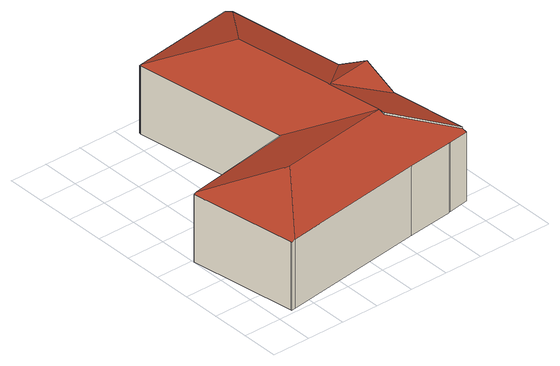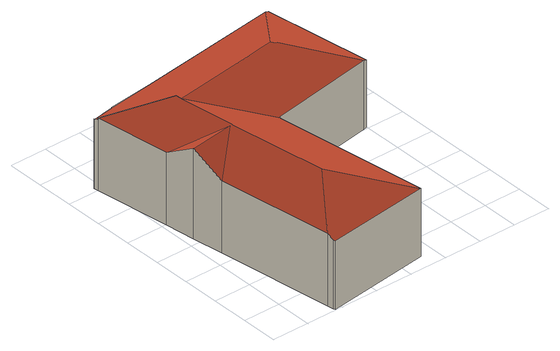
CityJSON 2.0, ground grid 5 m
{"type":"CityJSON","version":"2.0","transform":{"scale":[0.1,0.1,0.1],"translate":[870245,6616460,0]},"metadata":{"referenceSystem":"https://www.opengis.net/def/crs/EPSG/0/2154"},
"CityObjects":{
"building1":{"type":"Building","attributes":{"ArrDissolve-LoD12.global_elevation_50p":10.61,"ArrDissolve-LoD12.global_elevation_70p":11.2,"ArrDissolve-LoD12.global_elevation_max":12.29,"ArrDissolve-LoD12.global_elevation_min":0.221,"DataCoverageCalc.data_coverage":0.951,"LASInPolygons.ground_elevations":0,"OGRLoader.commune":"71263","OGRLoader.type":"01","PC2MeshQuality-LoD12.mesh_error_f":1.02,"PC2MeshQuality-LoD13.mesh_error_f":1.02,"PC2MeshQuality-LoD22.mesh_error_f":0.0364,"Validator-LoD12.errors":"[]","Validator-LoD13.errors":"[]","Validator-LoD22.errors":"[]"},"children":["building1-1"]},
"building1-1":{"type":"BuildingPart","parents":["building1"],"geometry":[{"type":"Solid","lod":"2.2","boundaries":[[[[0,1,2,3,4,5,6,7,8,9,10,11,12,13,14,15,16,17,18,19,20,21,22]],[[23,20,19,24]],[[25,26,27,28]],[[29,0,22,30]],[[31,18,17,32]],[[24,19,18,31]],[[32,17,16,33]],[[30,22,21,34]],[[35,1,0,29]],[[36,4,3,37]],[[38,12,11,39]],[[40,11,10,27]],[[41,15,14,42]],[[26,25,43]],[[42,14,13,44]],[[37,3,2,45]],[[45,2,1,35]],[[46,5,4,36]],[[47,7,6,48]],[[34,21,20,23]],[[48,6,5,46]],[[49,8,7,47]],[[50,9,8,49]],[[44,13,12,38]],[[39,11,40]],[[33,16,15,41]],[[28,27,10,9,50]],[[23,51,52,53,54,55,56,57,43,58,30,34]],[[59,53,52,51,23,24,31,32,33]],[[56,55,54,53,59,33,41,42,44,38,39,40,27,26,43,60,43,57]],[[46,36,37,45,61,48]],[[62,63,61,45,35,29,30,58,43,60,64]],[[65,66,50,49,67]],[[49,47,68,65,67]],[[50,66,65,68,47,48,61,63,62,64,60,43,25,28]]]],"semantics":{"surfaces":[{"type":"GroundSurface"},{"type":"WallSurface","on_footprint_edge":true},{"type":"WallSurface","on_footprint_edge":false},{"type":"RoofSurface"}],"values":[[0,1,2,1,1,1,1,1,1,1,1,1,1,2,1,1,1,1,1,1,1,1,1,1,1,1,1,3,3,3,3,3,3,3,3]]}}]}
},
"vertices":[
[148,174,0],[119,378,0],[121,379,0],[119,380,0],[259,398,0],[260,396,0],[261,387,0],[283,232,0],[289,190,0],[294,150,0],[308,49,0],[309,43,0],[282,39,0],[279,39,0],[279,38,0],[219,31,0],[27,5,0],[22,4,0],[22,6,0],[1,147,0],[5,148,0],[148,172,0],[148,173,0],[5,148,92],[1,147,91],[237,99,122],[237,99,119],[308,49,95],[308,49,97],[148,174,91],[148,173,91],[22,6,91],[22,4,91],[27,5,93],[148,172,92],[119,378,91],[259,398,92],[119,380,91],[282,39,93],[309,43,92],[309,43,93],[219,31,93],[279,38,93],[236,107,122],[279,39,93],[121,379,92],[260,396,93],[283,232,97],[261,387,97],[289,190,121],[294,150,97],[82,90,120],[84,89,120],[89,86,122],[102,88,122],[129,92,122],[135,93,122],[228,106,122],[150,172,92],[29,7,94],[236,108,122],[207,314,122],[226,182,122],[226,184,122],[226,180,122],[229,182,121],[293,150,97],[287,190,121],[282,231,97]
]}
